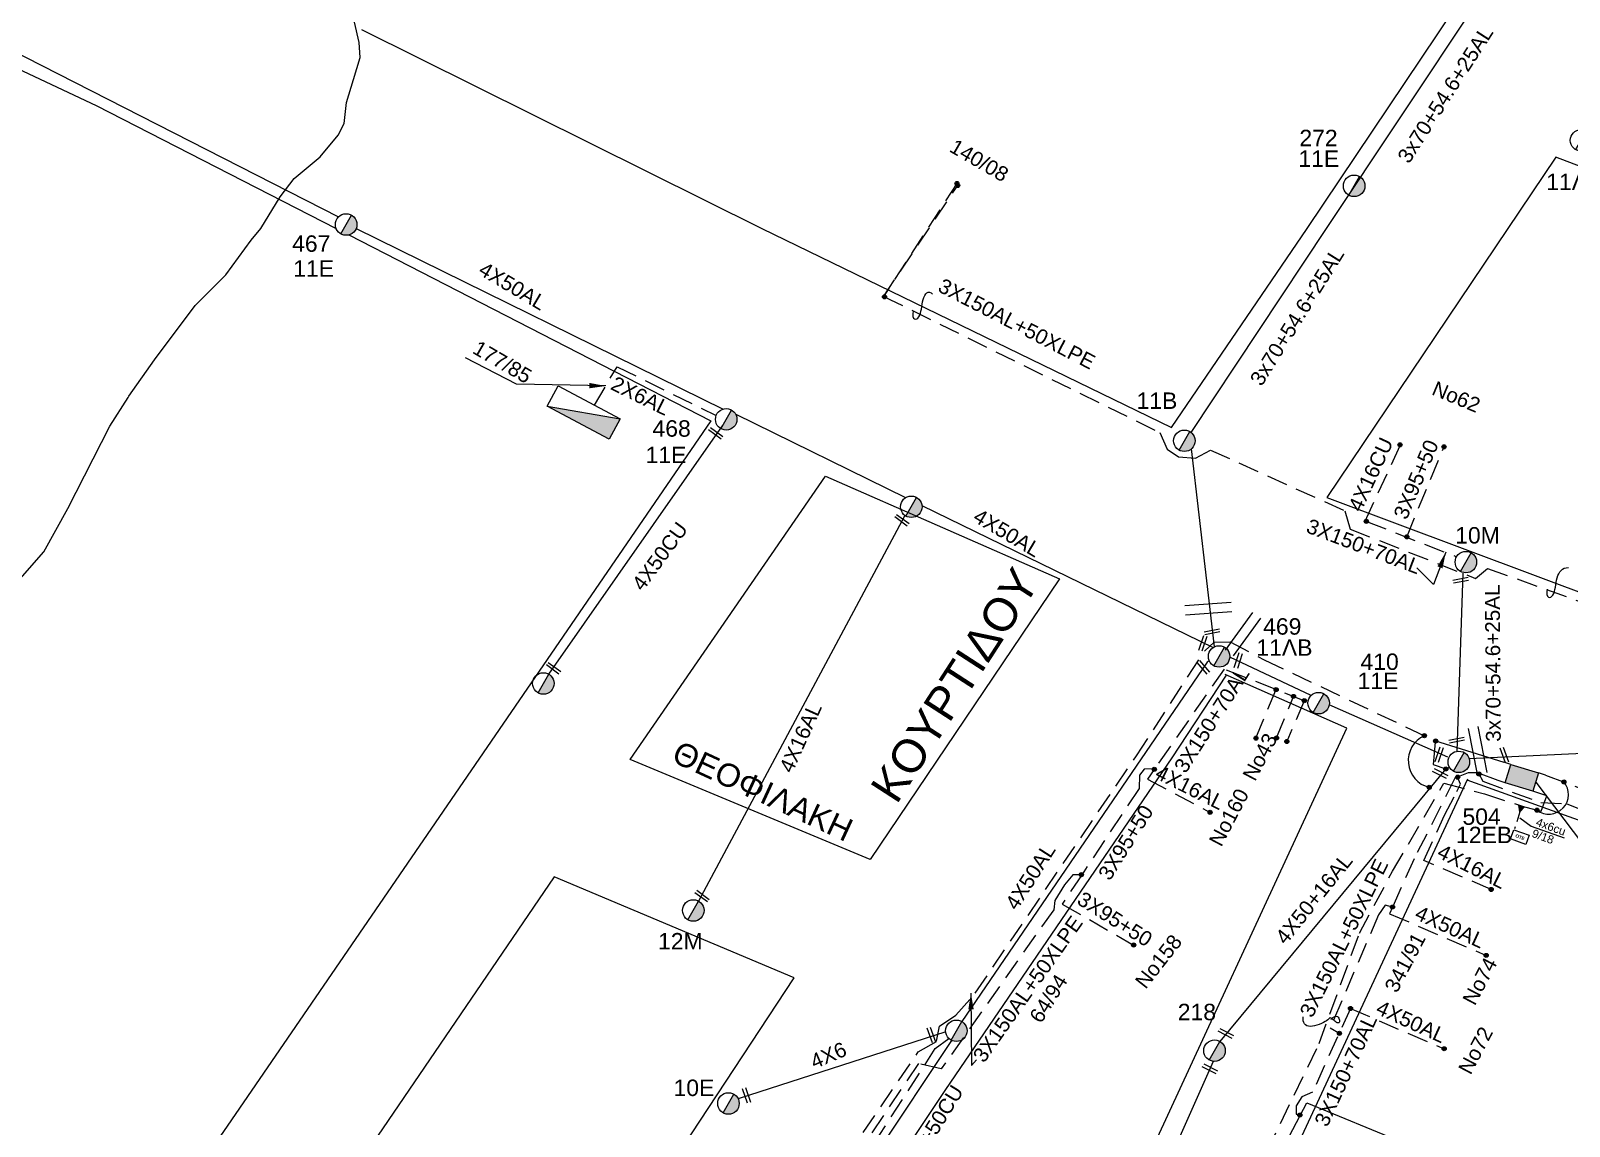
# Model space of a CAD drawing. Header units: millimetres. Extents: x 766 to 1726, y 225 to 629.
# Drawn here: x 1066.3 to 1160, y 467.5 to 534.2 of the extents above; entities that cross this region are included whole.
import ezdxf

# ---------------------------------------------------------------- set-up
doc = ezdxf.new("R2010")
doc.units = ezdxf.units.MM
doc.linetypes.add('DASHED', pattern=[19.05, 12.7, -6.35])
for name, color, linetype in [('Link Box 4 Διευθύνσεων', 7, 'Continuous'), ('Pillar OTE', 7, 'Continuous'), ('Άγνωστα', 7, 'Continuous'), ('Γέφυρες Εναέριου Δικτύου', 7, 'Continuous'), ('Γυμνά εναέρια ΧΤ (3Φ)   4x16AL', 7, 'Continuous'), ('Γυμνά εναέρια ΧΤ (3Φ)   4x50AL', 7, 'Continuous'), ('Γυμνά εναέρια ΧΤ (3Φ)   4x50CU', 7, 'Continuous'), ('Γυμνά εναέρια ΧΤ και ΦΟΠ (3Φ)   4x50+16AL', 7, 'Continuous'), ('Επιγραφές - Σχήματα', 7, 'Continuous'), ('Καλώδια ΧΤ   2x6AL', 7, 'DASHED'), ('Καλώδια ΧΤ   3x150+70AL', 7, 'DASHED'), ('Καλώδια ΧΤ   3x150AL+50CU', 7, 'DASHED'), ('Καλώδια ΧΤ   3x150AL+50XLPE', 7, 'DASHED'), ('Καλώδια ΧΤ   3x95+50CU', 7, 'DASHED'), ('Καλώδια ΧΤ   4x6AL', 7, 'DASHED'), ('Μηχανική τομή', 7, 'Continuous'), ('Στύλος ΦΜ', 7, 'Continuous'), ('Στύλος ΦΜ @ 1', 7, 'Continuous'), ('Συνδέσεις', 7, 'Continuous'), ('Συνεστραμμένα ΧΤ   3x70+54.6+25 AL', 7, 'SYN_LINE'), ('Τομή', 7, 'Continuous'), ('Υποσταθμοί', 7, 'Continuous'), ('Υπόβαθρο ΔΕΗ', 7, 'Continuous'), ('Υπόγεια καλώδια Παροχών ΧΤ   4x16AL', 7, 'DASHED'), ('Υπόγεια καλώδια Παροχών ΧΤ   4x16CU', 7, 'DASHED'), ('Υπόγεια καλώδια Παροχών ΧΤ   4x50AL', 7, 'DASHED'), ('Υπόγεια καλώδια Παροχών ΧΤ   4x6', 7, 'DASHED')]:
    doc.layers.add(name, color=color, linetype=linetype)
doc.styles.get("Standard").update_dxf_attribs({"font": 'arial.ttf'})
doc.linetypes.add('SYN_LINE', pattern='A,0.5,-0.0001,["/\\/\\/\\/",Standard,S=0.1,R=0,X=0,Y=-0.05],-0.25', length=0.7501)
doc.dimstyles.new('ISO-25', dxfattribs={"dimtxt": 2.5, "dimasz": 2.5, "dimexe": 1.25, "dimexo": 0.625, "dimtad": 1, "dimtxsty": 'Standard', "dimcen": 2.5, "dimadec": 0, "dimazin": 0, "dimtfac": 1, "dimtmove": 0, "dimatfit": 3, "dimfxl": 1, "dimarcsym": 0})

# ---------------------------------------------------------------- blocks, each defined once
blk = doc.blocks.new('ΥΠΑΡΧΩΝ ΤΣΙΜΕΝΤΕΝΙΟΣ ΣΤΥΛΟΣ')
at = {"layer": 'Στύλος ΦΜ'}
blk.add_hatch(color=256, dxfattribs=at).paths.add_polyline_path([(-1.29, -2.28, 0.574793), (2.62, 0, 0.268822), (1.3, 2.27)])
blk.add_line((-1.29, -2.28), (1.3, 2.27), dxfattribs=at)
blk.add_circle((0, 0), 2.62, dxfattribs=at)
at = {"layer": 'Στύλος ΦΜ', "flags": 4}
for tag, p in [('ΑΡΙΘΜΟΣ', (-4.68, 8.05)), ('ΤΥΠΟΣ', (-4.91, 3.03))]:
    blk.add_attdef(tag, p, '', height=4, dxfattribs=at)
blk = doc.blocks.new('_ΣΥΝΔΕΣΗ')
at = {"layer": 'Συνδέσεις', "linetype": 'SYN_LINE', "ltscale": 40}
blk.add_hatch(color=256, dxfattribs=at).paths.add_polyline_path([(0.5, -0.01, 1), (-0.5, -0.01, 1)])
at = {"layer": 'Συνδέσεις'}
blk.add_circle((0, -0.01), 0.5, dxfattribs=at)
blk = doc.blocks.new('LINK BOX 4 ΑΝΑΧΩΡΗΣΕΩΝ')
at = {"layer": 'Link Box 4 Διευθύνσεων', "ltscale": 40}
blk.add_hatch(color=256, dxfattribs=at).paths.add_polyline_path([(-3.54, 0), (-3.54, -4.67), (3.54, -4.67), (3.54, 0)])
for p, q in [((-3.54, 0), (-5.33, 0)), ((5.33, 0), (3.54, 0)), ((-3.54, -4.67), (-5.33, -4.67)), ((5.33, -4.67), (3.54, -4.67))]:
    blk.add_line(p, q, dxfattribs=at)
blk.add_lwpolyline([(-3.54, -4.67), (-3.54, 0), (3.54, 0), (3.54, -4.67)], close=True, dxfattribs=at)
blk = doc.blocks.new('υποσταθμος σε κλειστο χωρο')
at = {"layer": 'Υποσταθμοί', "ltscale": 40}
blk.add_hatch(color=256, dxfattribs=at).paths.add_polyline_path([(-9.52, -3.13), (9.52, -3.13), (9.52, 3.13)])
blk.add_lwpolyline([(-9.52, -3.13), (-9.52, 3.13), (9.52, 3.13), (9.52, -3.13)], close=True, dxfattribs=at)
blk.add_lwpolyline([(-9.52, -3.13), (9.52, 3.13)], dxfattribs=at)
blk = doc.blocks.new('ΥΠΑΡΧΩΝ ΥΠΟΣΤΑΘΜΟΣ ΣΕ ΚΛΕΙΣΤΟ ΧΩΡΟ')
at = {"layer": 'Υποσταθμοί'}
blk.add_blockref('υποσταθμος σε κλειστο χωρο', (0, 0), dxfattribs=at)
at = {"layer": 'Υποσταθμοί', "linetype": 'SYN_LINE', "ltscale": 40, "flags": 1}
for tag, p in [('ΜΕΤΑΣΧΗΜΑΤΙΣΜΟΣ', (10.66, 2.24)), ('ΙΣΧΥΣ', (10.64, -0.87)), ('ΑΡΙΘΜΟΣ', (10.77, -3.89))]:
    blk.add_attdef(tag, p, '', height=2, dxfattribs=at)
blk = doc.blocks.new('ΜΗΧΑΝΙΚΗ ΤΟΜΗ')
at = {"layer": 'Μηχανική τομή', "ltscale": 40}
for p, q in [((-1.89, 0.78), (1.89, 0.78)), ((1.89, 0), (-1.89, 0))]:
    blk.add_line(p, q, dxfattribs=at)
blk = doc.blocks.new('ΤΟΜΗ')
at = {"layer": 'Τομή', "ltscale": 40}
for p, q in [((-5.68, 0), (5.68, 0)), ((5.68, -2.33), (-5.68, -2.33))]:
    blk.add_line(p, q, dxfattribs=at)
blk = doc.blocks.new('PILLAR ΟΤΕ')
at = {"layer": 'Pillar OTE', "ltscale": 40}
blk.add_lwpolyline([(-3.31, 2.02), (3.39, 2.02), (3.39, -1.99), (-3.31, -1.99)], close=True, dxfattribs=at)
at = {"layer": 'Pillar OTE', "insert": (-1.81, 0.71), "char_height": 1.3575, "width": 109.961, "attachment_point": 1}
blk.add_mtext('{\\fArial|b1|i0|c161|p34;OTE}', dxfattribs=at)

msp = doc.modelspace()

# ---------------------------------------------------------------- hatches: boundary and pattern name
at = {"layer": 'Pillar OTE', "ltscale": 40}
h = msp.add_hatch(color=256, dxfattribs=at)
h.dxf.hatch_style = 1
h.paths.add_polyline_path([(1156.979, 487.089), (1157.031, 486.674), (1157.32, 486.983)])

# ---------------------------------------------------------------- linework, layer by layer
msp.add_lwpolyline([(1157.32, 486.983), (1157.031, 486.674), (1156.979, 487.089), (1157.32, 486.983)], dxfattribs=at)
at = {"layer": 'Άγνωστα', "color": 85, "linetype": 'DASHED', "ltscale": 0.1}
msp.add_lwpolyline([(1118.232, 518.025), (1122.779, 524.822)], dxfattribs=at)
at = {"layer": 'Άγνωστα', "color": 6, "ltscale": 2}
msp.add_lwpolyline([(1138.432, 496.735), (1138.432, 496.735), (1137.034, 508.792)], dxfattribs=at)
at = {"layer": 'Άγνωστα', "color": 27, "ltscale": 2}
for points in [[(1144.316, 493.771), (1139.359, 496.093)], [(1152.65, 490.017), (1145.416, 493.198)]]:
    msp.add_lwpolyline(points, dxfattribs=at)
at = {"layer": 'Άγνωστα', "color": 27, "linetype": 'DASHED', "ltscale": 0.1}
for points in [[(1140.95, 491.164), (1142.18, 494.122)], [(1142.205, 491.179), (1143.24, 493.706)], [(1143.897, 493.448), (1142.832, 490.96)]]:
    msp.add_lwpolyline(points, dxfattribs=at)
at = {"layer": 'Άγνωστα', "color": 62, "ltscale": 2}
msp.add_lwpolyline([(1141.938, 464.949), (1144.055, 468.958), (1149.963, 466.523)], dxfattribs=at)
at = {"layer": 'Γέφυρες Εναέριου Δικτύου', "ltscale": 2}
for points in [[(1151.213, 491.316, 0.715164), (1151.511, 488.175, 1.480442)], [(1158.072, 486.781, 0.897006), (1159.707, 488.512, 3.583851)]]:
    msp.add_lwpolyline(points, format="xyb", dxfattribs=at)
at = {"layer": 'Γυμνά εναέρια ΧΤ (3Φ)   4x16AL', "color": 30, "ltscale": 2}
msp.add_lwpolyline([(1119.628, 504.687), (1119.53, 504.687), (1106.993, 481.241)], dxfattribs=at)
at = {"layer": 'Γυμνά εναέρια ΧΤ (3Φ)   4x50AL', "color": 30, "ltscale": 2}
for points in [[(1062.936, 534.169), (1085.059, 522.909)], [(1086.131, 522.211), (1108.482, 511.205)], [(1109.253, 510.889), (1119.605, 505.812)], [(1120.6, 505.332), (1138.348, 496.689)], [(1138.108, 495.878), (1137.984, 495.796), (1123.024, 473.914)], [(1122.408, 472.76), (1122.408, 472.76), (1108.688, 452.167)]]:
    msp.add_lwpolyline(points, dxfattribs=at)
at = {"layer": 'Γυμνά εναέρια ΧΤ (3Φ)   4x50CU', "color": 30, "linetype": 'SYN_LINE', "ltscale": 10}
msp.add_lwpolyline([(1097.863, 495.064), (1108.45, 510.18)], dxfattribs=at)
at = {"layer": 'Γυμνά εναέρια ΧΤ και ΦΟΠ (3Φ)   4x50+16AL', "color": 5, "ltscale": 2}
msp.add_lwpolyline([(1153.936, 489.923), (1153.936, 489.923), (1182.951, 491.287)], dxfattribs=at)
at = {"layer": 'Γυμνά εναέρια ΧΤ και ΦΟΠ (3Φ)   4x50+16AL', "color": 2, "ltscale": 2}
for points in [[(1151.868, 490.924), (1151.741, 489.566), (1152.518, 489.292), (1152.747, 489.393)], [(1151.84, 491.02), (1156.051, 489.7)], [(1152.518, 489.292), (1138.754, 472.701)], [(1138.338, 471.485), (1131.34, 455.715)]]:
    msp.add_lwpolyline(points, dxfattribs=at)
at = {"layer": 'Επιγραφές - Σχήματα', "ltscale": 2}
for points in [[(1120.061, 517.185), (1120.04, 516.989), (1120.051, 516.846), (1120.088, 516.749), (1120.144, 516.695), (1120.212, 516.679), (1120.285, 516.698), (1120.357, 516.746), (1120.422, 516.821), (1120.473, 516.917), (1120.513, 517.03), (1120.544, 517.158), (1120.57, 517.295), (1120.594, 517.439), (1120.618, 517.585), (1120.645, 517.731), (1120.679, 517.871), (1120.722, 518.002), (1120.774, 518.119), (1120.835, 518.215), (1120.904, 518.287), (1120.981, 518.326), (1121.064, 518.329), (1121.154, 518.29), (1121.25, 518.202)], [(1158.688, 500.243), (1158.667, 500.048), (1158.678, 499.904), (1158.715, 499.808), (1158.77, 499.754), (1158.838, 499.738), (1158.912, 499.757), (1158.984, 499.805), (1159.048, 499.88), (1159.1, 499.975), (1159.139, 500.089), (1159.171, 500.216), (1159.197, 500.354), (1159.22, 500.498), (1159.244, 500.644), (1159.272, 500.789), (1159.306, 500.93), (1159.349, 501.061), (1159.403, 501.182), (1159.468, 501.29), (1159.546, 501.382), (1159.637, 501.457), (1159.742, 501.512), (1159.863, 501.546), (1160, 501.555)], [(1157.999, 488.493), (1167.097, 476.469)], [(1145.512, 474.027), (1145.647, 474.148), (1145.758, 474.215), (1145.847, 474.236), (1145.916, 474.221), (1145.967, 474.18), (1146.003, 474.121), (1146.027, 474.055), (1146.039, 473.991), (1146.042, 473.937), (1146.038, 473.893), (1146.025, 473.861), (1146.006, 473.84), (1145.98, 473.829), (1145.947, 473.829), (1145.909, 473.839), (1145.866, 473.858), (1145.818, 473.888), (1145.768, 473.924), (1145.716, 473.964), (1145.665, 474.006), (1145.616, 474.048), (1145.572, 474.085), (1145.534, 474.117), (1145.504, 474.139), (1145.483, 474.151), (1145.468, 474.151), (1145.454, 474.141), (1145.438, 474.121), (1145.414, 474.093), (1145.38, 474.056), (1145.33, 474.012), (1145.261, 473.961), (1145.17, 473.904), (1145.061, 473.845), (1144.937, 473.786), (1144.803, 473.73), (1144.665, 473.682), (1144.526, 473.643), (1144.393, 473.619), (1144.268, 473.612), (1144.156, 473.624), (1144.06, 473.655), (1143.978, 473.705), (1143.914, 473.772), (1143.866, 473.856), (1143.837, 473.955), (1143.827, 474.07), (1143.837, 474.198)]]:
    msp.add_lwpolyline(points, dxfattribs=at)
at = {"layer": 'Καλώδια ΧΤ   2x6AL', "color": 30, "ltscale": 0.1}
msp.add_lwpolyline([(1100.649, 511.441), (1102.026, 513.784), (1108.062, 510.805)], dxfattribs=at)
at = {"layer": 'Καλώδια ΧΤ   3x150+70AL', "color": 27, "ltscale": 0.1}
for points in [[(1147.681, 504.367), (1153.175, 502.211)], [(1143.897, 493.448), (1139.014, 495.365), (1134.759, 489.265)]]:
    msp.add_lwpolyline(points, dxfattribs=at)
at = {"layer": 'Καλώδια ΧΤ   3x150+70AL', "color": 173, "ltscale": 0.1}
for points in [[(1134.869, 448.82), (1134.919, 449.019), (1140.935, 462.095), (1141.395, 463.258), (1140.778, 464.278), (1144.803, 472.571), (1147.257, 479.294), (1149.277, 483.07), (1152.409, 488.435), (1154.884, 487.768), (1157.32, 486.983), (1158.333, 486.711), (1158.68, 487.658), (1158.256, 487.804)], [(1158.598, 488.92), (1196.004, 474.859), (1193.997, 469.535), (1196.912, 468.379)]]:
    msp.add_lwpolyline(points, dxfattribs=at)
at = {"layer": 'Καλώδια ΧΤ   3x150+70AL', "color": 62, "ltscale": 0.1}
for points in [[(1155.709, 488.584), (1154.42, 489.064), (1153.881, 489.064), (1153.08, 488.725), (1150.59, 483.815), (1149.273, 480.88)], [(1154.507, 489.031), (1154.776, 488.539), (1158.309, 487.24), (1159.885, 487.174), (1164.858, 485.198), (1177.682, 480.755), (1186.678, 477.567), (1196.453, 473.876), (1195.172, 469.953), (1193.977, 466.157), (1202.762, 462.329), (1201.33, 458.545)], [(1146.711, 474.709), (1144.398, 469.608), (1143.753, 469.32), (1143.407, 468.772), (1143.407, 468.263), (1143.628, 468.224)]]:
    msp.add_lwpolyline(points, dxfattribs=at)
at = {"layer": 'Καλώδια ΧΤ   3x150AL+50CU', "color": 27, "ltscale": 0.1}
msp.add_lwpolyline([(1130.316, 482.851), (1129.8, 482.841), (1129.279, 482.238), (1128.691, 481.279), (1128.628, 480.719), (1121.778, 471.031), (1120.385, 471.347), (1092.845, 430.393), (1095.698, 428.378)], dxfattribs=at)
at = {"layer": 'Καλώδια ΧΤ   3x150AL+50CU', "color": 30, "ltscale": 0.1}
msp.add_lwpolyline([(1096.032, 428.889), (1096.032, 428.889), (1093.443, 430.653), (1093.443, 430.653), (1097.03, 436.063), (1116.662, 464.899), (1121.417, 472.261), (1122.243, 472.877)], dxfattribs=at)
at = {"layer": 'Καλώδια ΧΤ   3x150AL+50XLPE', "color": 85, "ltscale": 0.1}
msp.add_lwpolyline([(1122.732, 524.946), (1118.269, 518.068), (1135.102, 509.773), (1135.539, 508.773), (1136.227, 508.305), (1137.274, 508.211), (1138.181, 508.711), (1146.369, 505.013), (1146.697, 503.889), (1154.335, 500.898), (1155.07, 501.507), (1172.211, 495.33), (1173.164, 493.737), (1183.229, 489.702), (1185.829, 489.852), (1200.382, 484.013), (1197.062, 474.942), (1199.323, 474.261), (1199.67, 473.721), (1199.67, 473.721), (1199.67, 473.721), (1199.67, 473.721)], dxfattribs=at)
at = {"layer": 'Καλώδια ΧΤ   3x150AL+50XLPE', "color": 2, "ltscale": 0.1}
msp.add_lwpolyline([(1114.165, 459.293), (1114.104, 459.333), (1113.209, 459.826), (1112.728, 460.853), (1120.38, 472.061), (1121.499, 472.709), (1121.677, 473.635), (1122.669, 474.306), (1122.669, 474.306), (1123.854, 475.646), (1133.665, 490.086), (1137.829, 496.48), (1138.4, 497.009), (1139.373, 497.022), (1141.456, 495.932), (1151.9, 490.991)], dxfattribs=at)
at = {"layer": 'Καλώδια ΧΤ   3x150AL+50XLPE', "color": 62, "ltscale": 0.1}
msp.add_lwpolyline([(1149.273, 480.88), (1148.825, 480.988), (1148.424, 480.417), (1145.475, 473.52), (1146.113, 473.152)], dxfattribs=at)
at = {"layer": 'Καλώδια ΧΤ   3x95+50CU', "color": 27, "linetype": 'DASHED', "ltscale": 0.1}
for points in [[(1150.136, 503.403), (1152.413, 508.91)], [(1134.759, 489.265), (1134.77, 489.301), (1134.147, 489.275), (1133.852, 488.912), (1133.831, 488.109), (1130.368, 482.873)], [(1130.368, 482.873), (1129.154, 481.064), (1133.499, 478.57)]]:
    msp.add_lwpolyline(points, dxfattribs=at)
at = {"layer": 'Καλώδια ΧΤ   4x6AL', "color": 30, "linetype": 'SYN_LINE', "ltscale": 10}
msp.add_lwpolyline([(1122.048, 473.276), (1109.407, 469.196)], dxfattribs=at)
at = {"layer": 'Συνεστραμμένα ΧΤ   3x70+54.6+25 AL', "color": 6, "ltscale": 10}
msp.add_lwpolyline([(1136.918, 509.842), (1137.015, 509.774), (1145.245, 522.211), (1163.573, 549.733)], dxfattribs=at)
at = {"layer": 'Συνεστραμμένα ΧΤ   3x70+54.6+25 AL', "color": 27, "ltscale": 10}
msp.add_lwpolyline([(1153.551, 501.205), (1153.202, 490.366)], dxfattribs=at)
at = {"layer": 'Υπόβαθρο ΔΕΗ'}
for points in [[(1086.446, 534.312), (1110.845, 522.211), (1110.845, 522.211), (1135.804, 510.085), (1144.079, 522.211), (1154.021, 537.036), (1163.397, 551.26), (1170.186, 561.536), (1175.509, 569.622), (1184.701, 583.884)], [(1015.96, 438.151), (1041.283, 489.931), (1055.007, 517.991), (1057.229, 522.211), (1062.717, 533.238), (1070.293, 529.695)], [(1070.293, 529.695), (1084.909, 522.204)], [(1159.217, 526.547), (1145.272, 505.827), (1183.026, 491.693), (1192.289, 513.945), (1159.217, 526.547)], [(1085.68, 521.809), (1107.748, 510.499), (1048.597, 424.322), (1043.719, 417.142), (1039.202, 410.622), (1034.015, 402.946), (1027.769, 393.957), (1020.439, 383.191), (1013.134, 372.545), (1003.931, 359.163), (998.885, 351.464)], [(1114.723, 507.129), (1128.987, 500.872), (1117.451, 483.781), (1102.828, 489.859), (1114.723, 507.129)], [(1139.148, 495.006), (1135.836, 489.962), (1122.037, 469.773), (1108.97, 450.177), (1091.246, 424.263), (1077.114, 403.305), (1077.059, 403.105), (1077.139, 402.909), (1077.439, 402.793), (1086.242, 399.757), (1101.65, 394.489), (1107.39, 406.993), (1111.87, 416.659), (1115.279, 424.322), (1146.487, 491.779), (1139.075, 495.038)], [(1153.808, 488.63), (1198.159, 472.703), (1183.513, 432.904), (1179.671, 422.391), (1132.326, 442.367), (1153.869, 488.686)], [(1157.729, 485.813), (1159.726, 485.096)], [(1058.364, 424.322), (1050.64, 412.696), (1067.321, 407.051), (1070.804, 412.578), (1074.482, 418.168), (1078.419, 424.322), (1112.822, 476.578), (1098.19, 482.728), (1058.364, 424.322)]]:
    msp.add_lwpolyline(points, dxfattribs=at)
at = {"layer": 'Υπόβαθρο ΔΕΗ', "linetype": 'Continuous', "ltscale": 2}
msp.add_lwpolyline([(1064.949, 500.061), (1067.102, 502.513), (1067.102, 502.513), (1068.566, 505.155), (1071.118, 510.172), (1072.232, 511.901), (1072.282, 511.984), (1073.846, 514.21), (1076.325, 517.512), (1078.188, 519.373), (1079.733, 521.488), (1080.312, 522.211), (1081.493, 524.123), (1082.345, 525.243), (1083.934, 526.572), (1085.042, 527.891), (1085.4, 528.601), (1085.546, 529.867), (1085.958, 531.27), (1086.372, 532.617), (1086.303, 533.533), (1086.023, 534.758)], dxfattribs=at)
at = {"layer": 'Υπόγεια καλώδια Παροχών ΧΤ   4x16AL', "color": 27, "ltscale": 0.1}
msp.add_lwpolyline([(1134.759, 489.265), (1134.343, 488.668), (1138.157, 486.648)], dxfattribs=at)
at = {"layer": 'Υπόγεια καλώδια Παροχών ΧΤ   4x16AL', "color": 62, "ltscale": 0.1}
msp.add_lwpolyline([(1155.285, 481.953), (1151.183, 483.711), (1152.445, 486.47), (1153.198, 487.925), (1153.422, 488.359), (1153.239, 488.792)], dxfattribs=at)
at = {"layer": 'Υπόγεια καλώδια Παροχών ΧΤ   4x16CU', "color": 27, "ltscale": 0.1}
msp.add_lwpolyline([(1149.727, 508.97), (1147.581, 504.367)], dxfattribs=at)
at = {"layer": 'Υπόγεια καλώδια Παροχών ΧΤ   4x50AL', "color": 62, "ltscale": 0.1}
for points in [[(1149.273, 480.88), (1149.093, 480.477), (1154.982, 477.936)], [(1146.711, 474.709), (1152.42, 472.251)]]:
    msp.add_lwpolyline(points, dxfattribs=at)
at = {"layer": 'Υπόγεια καλώδια Παροχών ΧΤ   4x6', "color": 173, "linetype": 'DASHED', "ltscale": 0.05}
msp.add_lwpolyline([(1157.031, 486.674), (1156.713, 485.635)], dxfattribs=at)

# ---------------------------------------------------------------- block references
at = {"layer": 'Link Box 4 Διευθύνσεων', "xscale": 0.2500000000000113, "yscale": 0.2500000000000113, "zscale": 0.2500000000000113, "rotation": 342.9786334024016}
msp.add_blockref('LINK BOX 4 ΑΝΑΧΩΡΗΣΕΩΝ', (1157.324, 489.31), dxfattribs=at)
at = {"layer": 'Pillar OTE', "xscale": 0.1483721787649017, "yscale": 0.1483721787649017, "zscale": 0.1483721787649017, "rotation": 340}
msp.add_blockref('PILLAR ΟΤΕ', (1157.024, 485.141), dxfattribs=at)
at = {"layer": 'Μηχανική τομή'}
for p, xscale, yscale, zscale, rotation in [((1108.092, 509.814), 0.2500000000000133, 0.2500000000000133, 0.2500000000000133, 144.0079266880328), ((1119.441, 504.517), 0.2500000000000133, 0.2500000000000133, 0.2500000000000133, 144.0079266880328), ((1153.409, 500.877), 0.2499999999999625, 0.2499999999999625, 0.2499999999999625, 190.82459291111), ((1138.261, 497.738), 0.2499999999999625, 0.2499999999999625, 0.2499999999999625, 190.82459291111), ((1137.621, 496.975), 0.2500000000000174, 0.2500000000000174, 0.2500000000000174, 251.5542488218365), ((1137.675, 495.418), 0.2500000000000406, 0.2500000000000406, 0.2500000000000406, 310.7164532392821), ((1139.785, 495.924), 0.2500000000000174, 0.2500000000000174, 0.2500000000000174, 251.5542488218365), ((1098.219, 495.504), 0.2500000000000133, 0.2500000000000133, 0.2500000000000133, 144.0079266880328), ((1153.167, 491.141), 0.2499999999999625, 0.2499999999999625, 0.2499999999999625, 190.82459291111), ((1152.024, 490.195), 0.2500000000000174, 0.2500000000000174, 0.2500000000000174, 251.5542488218365), ((1155.995, 490.106), 0.2500000000000016, 0.2500000000000016, 0.2500000000000016, 289.686827686718), ((1152.138, 488.925), 0.2500000000000578, 0.2500000000000578, 0.2500000000000578, 332.9787092929637), ((1107.264, 481.628), 0.2500000000000133, 0.2500000000000133, 0.2500000000000133, 144.0079266880328), ((1121.269, 473.123), 0.2499999999999909, 0.2499999999999909, 0.2499999999999909, 109.6149638720878), ((1139.078, 473.1), 0.2500000000000578, 0.2500000000000578, 0.2500000000000578, 332.9787092929637), ((1138.1, 470.944), 0.2500000000000578, 0.2500000000000578, 0.2500000000000578, 332.9787092929637), ((1110.004, 469.441), 0.2499999999999909, 0.2499999999999909, 0.2499999999999909, 109.6149638720878)]:
    msp.add_blockref('ΜΗΧΑΝΙΚΗ ΤΟΜΗ', p, dxfattribs=dict(at, xscale=xscale, yscale=yscale, zscale=zscale, rotation=rotation))
at = {"layer": 'Στύλος ΦΜ @ 1', "ltscale": 40}
ref = msp.add_blockref('ΥΠΑΡΧΩΝ ΤΣΙΜΕΝΤΕΝΙΟΣ ΣΤΥΛΟΣ', (1146.935, 524.798), dxfattribs=dict(at, xscale=0.25, yscale=0.25, zscale=0.25))
ref.add_attrib('ΤΥΠΟΣ', '11E', (1143.54, 525.956), dxfattribs={"layer": 'Στύλος ΦΜ', "height": 1, "flags": 4})
ref.add_attrib('ΑΡΙΘΜΟΣ', '272', (1143.599, 527.213), dxfattribs={"layer": 'Στύλος ΦΜ', "height": 1, "flags": 4})
ref = msp.add_blockref('ΥΠΑΡΧΩΝ ΤΣΙΜΕΝΤΕΝΙΟΣ ΣΤΥΛΟΣ', (1160.755, 527.567), dxfattribs=dict(at, xscale=0.25, yscale=0.25, zscale=0.25))
ref.add_attrib('ΤΥΠΟΣ', '11ΛB', (1158.64, 524.545), dxfattribs={"layer": 'Στύλος ΦΜ', "height": 1, "flags": 4})
ref = msp.add_blockref('ΥΠΑΡΧΩΝ ΤΣΙΜΕΝΤΕΝΙΟΣ ΣΤΥΛΟΣ', (1085.519, 522.443), dxfattribs=dict(at, xscale=0.25, yscale=0.25, zscale=0.25))
ref.add_attrib('ΤΥΠΟΣ', '11E', (1082.296, 519.268), dxfattribs={"layer": 'Στύλος ΦΜ', "height": 1, "flags": 4})
ref.add_attrib('ΑΡΙΘΜΟΣ', '467', (1082.228, 520.784), dxfattribs={"layer": 'Στύλος ΦΜ', "height": 1, "flags": 4})
at = {"layer": 'Στύλος ΦΜ @ 1', "color": 27, "ltscale": 40}
ref = msp.add_blockref('ΥΠΑΡΧΩΝ ΤΣΙΜΕΝΤΕΝΙΟΣ ΣΤΥΛΟΣ', (1136.592, 509.274), dxfattribs=dict(at, xscale=0.25, yscale=0.25, zscale=0.25))
ref.add_attrib('ΤΥΠΟΣ', '11B', (1133.677, 511.215), dxfattribs={"layer": 'Στύλος ΦΜ', "height": 1, "flags": 4})
at = {"layer": 'Στύλος ΦΜ @ 1', "ltscale": 40}
ref = msp.add_blockref('ΥΠΑΡΧΩΝ ΤΣΙΜΕΝΤΕΝΙΟΣ ΣΤΥΛΟΣ', (1108.677, 510.58), dxfattribs=dict(at, xscale=0.25, yscale=0.25, zscale=0.25))
ref.add_attrib('ΤΥΠΟΣ', '11E', (1103.763, 507.914), dxfattribs={"layer": 'Στύλος ΦΜ', "height": 1, "flags": 4})
ref.add_attrib('ΑΡΙΘΜΟΣ', '468', (1104.186, 509.524), dxfattribs={"layer": 'Στύλος ΦΜ', "height": 1, "flags": 4})
at = {"layer": 'Στύλος ΦΜ @ 1', "ltscale": 40, "xscale": 0.25, "yscale": 0.25, "zscale": 0.25}
for p in [(1119.951, 505.256), (1097.537, 494.496), (1122.699, 473.346)]:
    msp.add_blockref('ΥΠΑΡΧΩΝ ΤΣΙΜΕΝΤΕΝΙΟΣ ΣΤΥΛΟΣ', p, dxfattribs=at)
at = {"layer": 'Στύλος ΦΜ @ 1', "ltscale": 40}
ref = msp.add_blockref('ΥΠΑΡΧΩΝ ΤΣΙΜΕΝΤΕΝΙΟΣ ΣΤΥΛΟΣ', (1153.743, 501.886), dxfattribs=dict(at, xscale=0.25, yscale=0.25, zscale=0.25))
ref.add_attrib('ΤΥΠΟΣ', '10M', (1153.092, 503.019), dxfattribs={"layer": 'Στύλος ΦΜ', "height": 1, "flags": 4})
ref = msp.add_blockref('ΥΠΑΡΧΩΝ ΤΣΙΜΕΝΤΕΝΙΟΣ ΣΤΥΛΟΣ', (1138.707, 496.142), dxfattribs=dict(at, xscale=0.25, yscale=0.25, zscale=0.25))
ref.add_attrib('ΤΥΠΟΣ', '11ΛB', (1140.978, 496.182), dxfattribs={"layer": 'Στύλος ΦΜ', "height": 1, "flags": 4})
ref.add_attrib('ΑΡΙΘΜΟΣ', '469', (1141.391, 497.469), dxfattribs={"layer": 'Στύλος ΦΜ', "height": 1, "flags": 4})
ref = msp.add_blockref('ΥΠΑΡΧΩΝ ΤΣΙΜΕΝΤΕΝΙΟΣ ΣΤΥΛΟΣ', (1144.769, 493.299), dxfattribs=dict(at, xscale=0.25, yscale=0.25, zscale=0.25))
ref.add_attrib('ΤΥΠΟΣ', '11E', (1147.143, 494.157), dxfattribs={"layer": 'Στύλος ΦΜ', "height": 1, "flags": 4})
ref.add_attrib('ΑΡΙΘΜΟΣ', '410', (1147.323, 495.32), dxfattribs={"layer": 'Στύλος ΦΜ', "height": 1, "flags": 4})
ref = msp.add_blockref('ΥΠΑΡΧΩΝ ΤΣΙΜΕΝΤΕΝΙΟΣ ΣΤΥΛΟΣ', (1153.313, 489.721), dxfattribs=dict(at, xscale=0.25, yscale=0.25, zscale=0.25))
ref.add_attrib('ΤΥΠΟΣ', '12EB', (1153.144, 484.773), dxfattribs={"layer": 'Στύλος ΦΜ', "height": 1, "flags": 4})
ref.add_attrib('ΑΡΙΘΜΟΣ', '504', (1153.535, 485.889), dxfattribs={"layer": 'Στύλος ΦΜ', "height": 1, "flags": 4})
ref = msp.add_blockref('ΥΠΑΡΧΩΝ ΤΣΙΜΕΝΤΕΝΙΟΣ ΣΤΥΛΟΣ', (1106.668, 480.673), dxfattribs=dict(at, xscale=0.25, yscale=0.25, zscale=0.25))
ref.add_attrib('ΤΥΠΟΣ', '12M', (1104.524, 478.301), dxfattribs={"layer": 'Στύλος ΦΜ', "height": 1, "flags": 4})
ref = msp.add_blockref('ΥΠΑΡΧΩΝ ΤΣΙΜΕΝΤΕΝΙΟΣ ΣΤΥΛΟΣ', (1138.429, 472.133), dxfattribs=dict(at, xscale=0.25, yscale=0.25, zscale=0.25))
ref.add_attrib('ΤΥΠΟΣ', '218', (1136.189, 473.991), dxfattribs={"layer": 'Στύλος ΦΜ', "height": 1, "flags": 4})
ref = msp.add_blockref('ΥΠΑΡΧΩΝ ΤΣΙΜΕΝΤΕΝΙΟΣ ΣΤΥΛΟΣ', (1108.813, 468.92), dxfattribs=dict(at, xscale=0.25, yscale=0.25, zscale=0.25))
ref.add_attrib('ΤΥΠΟΣ', '10E', (1105.466, 469.373), dxfattribs={"layer": 'Στύλος ΦΜ', "height": 1, "flags": 4})
at = {"layer": 'Συνδέσεις', "xscale": 0.25, "yscale": 0.25, "zscale": 0.25}
for p in [(1122.732, 524.946), (1122.779, 524.825), (1118.322, 518.041), (1149.727, 509.03), (1152.413, 508.91), (1147.681, 504.367), (1150.146, 503.427), (1142.181, 494.125), (1143.241, 493.709), (1143.898, 493.451), (1140.95, 491.167), (1142.206, 491.181), (1151.213, 491.319), (1142.833, 490.963), (1151.9, 490.994), (1134.76, 489.268), (1152.519, 489.295), (1153.24, 488.795), (1154.536, 488.983), (1159.716, 488.503), (1151.512, 488.178), (1138.157, 486.651), (1158.072, 486.781), (1130.317, 482.854), (1155.286, 481.956), (1149.274, 480.883), (1133.5, 478.573), (1154.982, 477.939), (1146.711, 474.709), (1146.038, 473.193), (1152.421, 472.254), (1143.629, 468.227)]:
    msp.add_blockref('_ΣΥΝΔΕΣΗ', p, dxfattribs=at)
at = {"layer": 'Τομή'}
for p, xscale, yscale, zscale, rotation in [((1138.034, 499.345), 0.2500000000000013, 0.2500000000000013, 0.2500000000000013, 4.106343757590832), ((1139.928, 497.664), 0.2499999999999808, 0.2499999999999808, 0.2499999999999808, 53.91854817109441), ((1154.746, 490.475), 0.2500000000000177, 0.2500000000000177, 0.2500000000000177, 281.0976298556575)]:
    msp.add_blockref('ΤΟΜΗ', p, dxfattribs=dict(at, xscale=xscale, yscale=yscale, zscale=zscale, rotation=rotation))
at = {"layer": 'Υποσταθμοί', "xscale": 0.2249999999999114, "yscale": 0.2249999999999114, "zscale": 0.2249999999999114, "rotation": 331.8854630931511}
msp.add_blockref('ΥΠΑΡΧΩΝ ΥΠΟΣΤΑΘΜΟΣ ΣΕ ΚΛΕΙΣΤΟ ΧΩΡΟ', (1099.988, 510.996), dxfattribs=at)

# ---------------------------------------------------------------- texts
at = {"layer": 'Γυμνά εναέρια ΧΤ (3Φ)   4x16AL', "color": 7, "insert": (1111.87, 489.35), "char_height": 0.9, "width": 84.18588, "attachment_point": 1, "rotation": 65.72348}
msp.add_mtext('4X16AL', dxfattribs=at)
at = {"layer": 'Γυμνά εναέρια ΧΤ (3Φ)   4x50AL', "color": 7, "char_height": 0.9, "width": 84.18588, "attachment_point": 1}
for insert, rotation in [((1093.971, 520.228), 329.39404), ((1124.104, 505.194), 329.39404), ((1125.619, 481.106), 57.34721)]:
    msp.add_mtext('4X50AL', dxfattribs=dict(at, insert=insert, rotation=rotation))
at = {"layer": 'Γυμνά εναέρια ΧΤ (3Φ)   4x50CU', "color": 7, "insert": (1102.861, 500.593), "char_height": 0.9, "width": 84.18588, "attachment_point": 1, "rotation": 53.79136}
msp.add_mtext('4X50CU', dxfattribs=at)
at = {"layer": 'Γυμνά εναέρια ΧΤ και ΦΟΠ (3Φ)   4x50+16AL', "color": 7, "insert": (1142.059, 479.1), "char_height": 0.9, "width": 84.18588, "attachment_point": 1, "rotation": 51.15658}
msp.add_mtext('4X50+16AL', dxfattribs=at)
at = {"layer": 'Επιγραφές - Σχήματα', "attachment_point": 1}
for s, insert, char_height, width, rotation in [('140/08', (1122.659, 527.704), 0.9, 8.55915, 329.8722), ('177/85', (1093.606, 515.429), 0.9, 8.55915, 329.8722), ('No62', (1151.946, 512.945), 0.9, 8.55915, 337.49307), ('ΚΟΥΡΤΙΔΟΥ', (1117.374, 488.162), 2, 6.24838, 57.10407), ('No43', (1140.096, 488.906), 0.9, 8.55915, 62.29402), ('ΘΕΟΦΙΛΑΚΗ', (1105.856, 491.053), 1.4, 6.24838, 335.14341), ('No160', (1138.041, 484.915), 0.9, 8.55915, 62.29402), ('No158', (1133.52, 476.39), 0.9, 8.55915, 51.97358), ('341/91', (1148.742, 476.013), 0.9, 8.55915, 62.29402), ('No74', (1153.496, 475.245), 0.9, 8.55915, 62.29402), ('64/94', (1127.096, 474.215), 0.9, 8.55915, 58.02986), ('No72', (1153.234, 471.031), 0.9, 8.55915, 62.29402)]:
    msp.add_mtext(s, dxfattribs=dict(at, insert=insert, char_height=char_height, width=width, rotation=rotation))
at = {"layer": 'Καλώδια ΧΤ   2x6AL', "color": 7, "insert": (1101.961, 513.247), "char_height": 0.9, "width": 84.18588, "attachment_point": 1, "rotation": 333.88072}
msp.add_mtext('2X6AL', dxfattribs=at)
at = {"layer": 'Καλώδια ΧΤ   3x150+70AL', "color": 7, "char_height": 0.9, "width": 84.18588, "attachment_point": 1}
for insert, rotation in [((1144.265, 504.563), 339.2572), ((1135.908, 489.451), 57.37509), ((1144.479, 467.812), 65.17213)]:
    msp.add_mtext('3X150+70AL', dxfattribs=dict(at, insert=insert, rotation=rotation))
at = {"layer": 'Καλώδια ΧΤ   3x150AL+50CU', "color": 7, "insert": (1117.619, 462.382), "char_height": 0.9, "width": 84.18588, "attachment_point": 1, "rotation": 58.30617}
msp.add_mtext('3X150AL+50CU', dxfattribs=at)
at = {"layer": 'Καλώδια ΧΤ   3x150AL+50XLPE', "color": 7, "char_height": 0.9, "width": 13.92422, "attachment_point": 5}
for insert, rotation in [((1126.382, 516.394), 332.70568), ((1146.317, 478.993), 63.67738), ((1127.054, 475.89), 54.73829)]:
    msp.add_mtext('3X150AL+50XLPE', dxfattribs=dict(at, insert=insert, rotation=rotation))
at = {"layer": 'Καλώδια ΧΤ   3x95+50CU', "color": 7, "linetype": 'DASHED', "ltscale": 0.1, "char_height": 0.9, "width": 84.18588, "attachment_point": 1}
for insert, rotation in [((1149.3, 504.765), 67.0222), ((1131.286, 482.91), 57.79333), ((1130.457, 481.884), 327.79333)]:
    msp.add_mtext('3X95+50 ', dxfattribs=dict(at, insert=insert, rotation=rotation))
at = {"layer": 'Καλώδια ΧΤ   4x6AL', "color": 7, "insert": (1113.697, 471.834), "char_height": 0.9, "width": 84.18588, "attachment_point": 1, "rotation": 23.0079}
msp.add_mtext('4X6', dxfattribs=at)
at = {"layer": 'Συνεστραμμένα ΧΤ   3x70+54.6+25 AL', "color": 7, "char_height": 0.9, "width": 84.18588, "attachment_point": 1}
for insert, rotation in [((1149.517, 526.582), 57.25774), ((1140.534, 513.02), 57.99353), ((1154.969, 490.943), 90.3961)]:
    msp.add_mtext('3x70+54.6+25AL', dxfattribs=dict(at, insert=insert, rotation=rotation))
at = {"layer": 'Υπόγεια καλώδια Παροχών ΧΤ   4x16AL', "color": 7, "char_height": 0.9, "width": 84.18588, "attachment_point": 1}
for insert, rotation in [((1135.137, 489.564), 333.45157), ((1152.32, 484.757), 333.45246)]:
    msp.add_mtext('4X16AL', dxfattribs=dict(at, insert=insert, rotation=rotation))
at = {"layer": 'Υπόγεια καλώδια Παροχών ΧΤ   4x16CU', "color": 7, "insert": (1146.538, 505.261), "char_height": 0.9, "width": 84.18588, "attachment_point": 1, "rotation": 65.21026}
msp.add_mtext('4X16CU', dxfattribs=at)
at = {"layer": 'Υπόγεια καλώδια Παροχών ΧΤ   4x50AL', "color": 7, "ltscale": 0.2, "char_height": 0.5, "attachment_point": 1, "rotation": 340}
for s, insert in [('9/18', (1157.889, 485.638)), ('4x6cu', (1158.137, 486.326))]:
    msp.add_mtext_dynamic_manual_height_columns(s, width=1.8, gutter_width=12.5, heights=[0.118], dxfattribs=dict(at, insert=insert))
at = {"layer": 'Υπόγεια καλώδια Παροχών ΧΤ   4x50AL', "color": 7, "char_height": 0.9, "width": 84.18588, "attachment_point": 1, "rotation": 335.56729}
for insert in [(1150.933, 481.009), (1148.563, 475.241)]:
    msp.add_mtext('4X50AL', dxfattribs=dict(at, insert=insert))

# ---------------------------------------------------------------- leaders
at = {"layer": 'Επιγραφές - Σχήματα', "ltscale": 2}
for points, override in [([(1101.337, 512.612), (1095.895, 512.727), (1092.784, 514.335)], {"dimasz": 1, "dimgap": 0.625, "dimtad": 0}), ([(1152.522, 502.501), (1151.772, 500.528), (1150.756, 501.542)], {"dimasz": 1, "dimtad": 0}), ([(1123.586, 475.646), (1123.613, 471.225), (1123.931, 471.571)], {"dimasz": 1, "dimtad": 0})]:
    msp.add_leader(points, dimstyle='ISO-25', override=override, dxfattribs=at)
at = {"layer": 'Επιγραφές - Σχήματα', "ltscale": 40}
msp.add_leader([(1157.025, 486.315), (1157.729, 485.813)], dimstyle='ISO-25', override={"dimasz": 0.2, "dimtad": 0}, dxfattribs=at)

doc.saveas('drawing.dxf')
